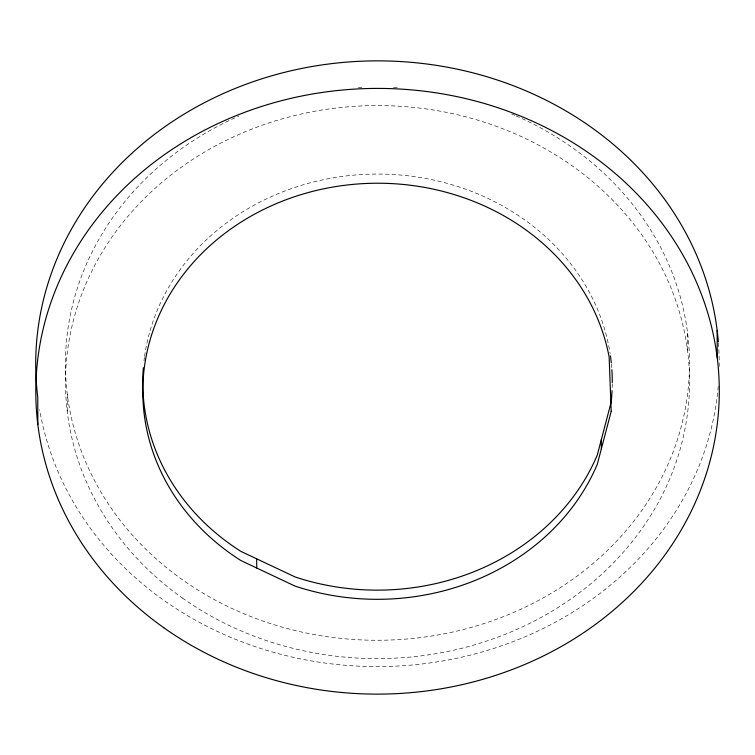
<?xml version="1.0" encoding="UTF-8"?>
<svg xmlns="http://www.w3.org/2000/svg" width="755" height="755" viewBox="0 0 755 755"><rect width="100%" height="100%" fill="white"/><g stroke="black" fill="none" stroke-linecap="round" stroke-linejoin="round"><path stroke-width="0.57" stroke-dasharray="3.77 2.83" d="M687.616 333.266L687.682 351.622M67.289 394.204L67.355 412.56M718.231 386.324A341.751 302.859 -0.2 0 1 390.458 666.363A341.751 302.859 -0.2 0 1 39.619 409.729M718.43 343.053A341.751 302.859 -0.2 0 1 719.185 366.42M515.967 115.845A312.032 276.528 -0.2 0 1 620.667 536.786A312.032 276.528 -0.2 0 1 134.182 537.088A312.032 276.528 -0.2 0 1 239.014 116.015M358.361 87.74A312.032 276.528 -0.2 0 1 361.853 87.561M393.487 87.561A312.032 276.528 -0.2 0 1 398.168 87.797M511.654 113.986A312.032 276.528 -0.2 0 1 514.891 115.373M612.267 383.691A234.758 208.04 -0.2 0 1 612.116 389.495M144.007 360.881A234.758 208.04 -0.2 0 1 144.431 357.455M144.592 356.313A234.758 208.04 -0.2 0 1 376.15 174.056A234.758 208.04 -0.2 0 1 610.078 353.557M611.39 363.919A234.758 208.04 -0.2 0 1 611.786 368.553M182.323 597.979A312.032 276.528 -0.2 0 0 685.936 423.791A312.032 276.528 -0.2 0 0 264.288 124.499A312.032 276.528 -0.2 0 0 182.323 597.979"/><path stroke-width="1.13" d="M717.156 330.36L717.25 357.898M601.329 439.636L601.367 448.81M256.681 558.832L256.719 568.015M37.844 424.64L37.75 397.102A341.751 302.859 -0.2 0 1 346.583 62.127A341.751 302.859 -0.2 0 1 718.335 341.892M612.069 390.656A234.758 208.04 -0.2 0 1 611.163 402.16L597.29 455.067A234.758 208.04 -0.2 0 1 294.978 576.914L240.911 551.386A234.758 208.04 -0.2 0 1 143.327 367.751M610.427 355.85A234.758 208.04 -0.2 0 1 611.276 362.759M611.871 369.714A234.758 208.04 -0.2 0 1 612.267 382.53M611.191 411.333L597.318 464.25A234.758 208.04 -0.2 0 1 295.016 586.088L240.949 560.569A234.758 208.04 -0.2 0 1 253.435 214.769A234.758 208.04 -0.2 0 1 609.143 357.058L611.191 411.333M163.769 627.716A341.751 302.859 -0.2 0 0 715.344 436.947A341.751 302.859 -0.2 0 0 253.529 109.145A341.751 302.859 -0.2 0 0 163.769 627.716"/></g></svg>
